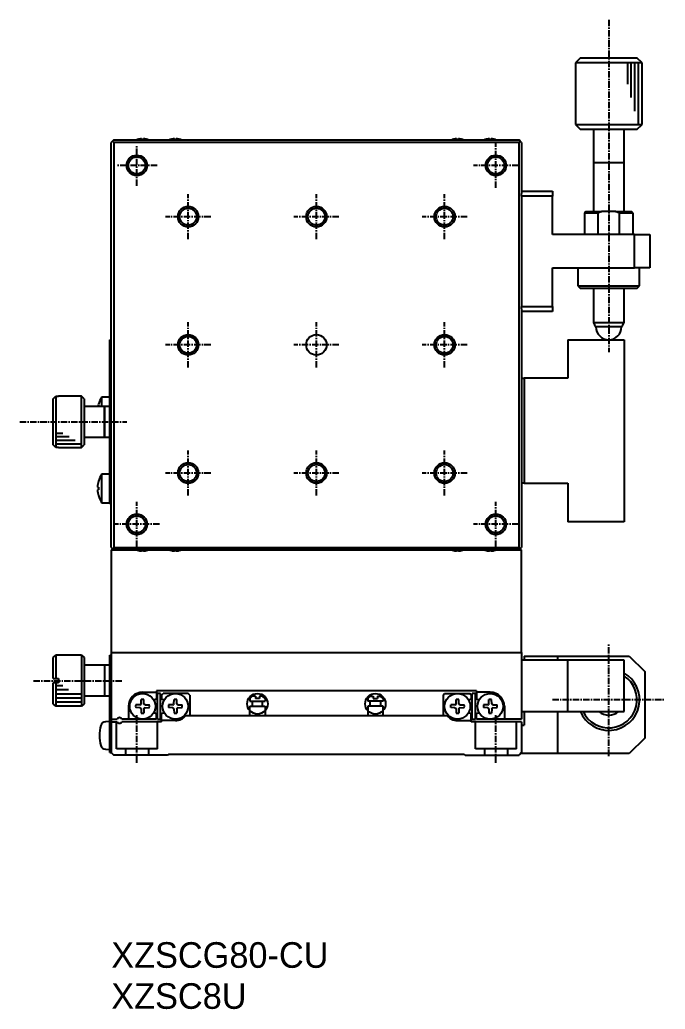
# Model space of a CAD drawing. Extents: x 83 to 378, y 34 to 227.
# Drawn here: x 83.5 to 209.3, y 33.6 to 226.6 of the extents above; entities that cross this region are included whole.
import ezdxf

# ---------------------------------------------------------------- set-up
doc = ezdxf.new("R2010")
doc.units = 0
doc.linetypes.add('CENTER', pattern=[2, 1.25, -0.25, 0.25, -0.25])
doc.layers.get('0').update_dxf_attribs({"linetype": 'CONTINUOUS'})
doc.layers.add('CENTER', color=1, linetype='CENTER')

msp = doc.modelspace()

# ---------------------------------------------------------------- linework, layer by layer
at = {"color": 7, "linetype": 'CONTINUOUS'}
for p, q in [((192.79, 219.21), (191.79, 218.21)), ((191.79, 218.21), (191.79, 206.21)), ((204.79, 218.21), (191.79, 218.21)), ((192.79, 219.21), (203.79, 219.21)), ((204.79, 218.21), (203.79, 219.21)), ((204.79, 206.21), (204.79, 218.21)), ((191.79, 206.21), (204.79, 206.21)), ((191.79, 206.21), (192.79, 205.21)), ((203.79, 205.21), (192.79, 205.21)), ((195.29, 205.21), (195.29, 198.71)), ((201.29, 198.71), (201.29, 205.21)), ((203.79, 205.21), (204.79, 206.21)), ((101.54, 202.96), (101.29, 202.71)), ((101.29, 123.71), (101.29, 202.71)), ((101.79, 203.21), (101.54, 202.96)), ((101.79, 202.71), (101.54, 202.96)), ((101.79, 203.21), (180.79, 203.21)), ((180.79, 202.71), (101.79, 202.71)), ((101.79, 202.71), (101.79, 123.71)), ((106.51, 203.28), (106.51, 203.28)), ((106.51, 203.28), (106.51, 203.28)), ((107.21, 203.28), (107.21, 203.4)), ((107.57, 203.4), (107.57, 203.28)), ((108.28, 203.28), (108.28, 203.28)), ((108.28, 203.28), (108.28, 203.28)), ((112.91, 203.28), (112.91, 203.28)), ((112.91, 203.28), (112.91, 203.28)), ((113.61, 203.28), (113.61, 203.4)), ((113.97, 203.4), (113.97, 203.28)), ((114.68, 203.28), (114.68, 203.28)), ((114.68, 203.28), (114.68, 203.28)), ((167.91, 203.28), (167.91, 203.28)), ((167.91, 203.28), (167.91, 203.28)), ((168.61, 203.28), (168.61, 203.4)), ((168.97, 203.4), (168.97, 203.28)), ((169.68, 203.28), (169.68, 203.28)), ((169.68, 203.28), (169.68, 203.28)), ((174.31, 203.28), (174.31, 203.28)), ((174.31, 203.28), (174.31, 203.28)), ((175.01, 203.28), (175.01, 203.4)), ((175.37, 203.4), (175.37, 203.28)), ((176.08, 203.28), (176.08, 203.28)), ((176.08, 203.28), (176.08, 203.28)), ((181.04, 202.96), (180.79, 203.21)), ((180.79, 202.71), (181.04, 202.96)), ((180.79, 123.71), (180.79, 202.71)), ((181.29, 202.71), (181.04, 202.96)), ((181.29, 202.71), (181.29, 192.71)), ((195.29, 198.71), (195.29, 189.21)), ((195.29, 198.71), (195.29, 198.71)), ((195.29, 198.71), (195.29, 198.7)), ((201.29, 198.71), (195.29, 198.71)), ((201.29, 198.71), (201.29, 198.71)), ((201.29, 189.21), (201.29, 198.71)), ((201.29, 198.7), (201.29, 198.71)), ((181.29, 193.21), (187.29, 193.21)), ((187.29, 193.21), (187.29, 192.21)), ((181.29, 192.21), (181.29, 192.71)), ((187.29, 192.21), (181.29, 192.21)), ((181.29, 192.21), (181.29, 170.71)), ((187.29, 184.71), (187.29, 192.21)), ((193.84, 189.21), (193.54, 188.91)), ((193.84, 189.21), (195.29, 189.21)), ((193.84, 189.21), (196.97, 189.21)), ((196.97, 189.21), (196.17, 188.91)), ((199.61, 189.21), (196.97, 189.21)), ((199.61, 189.21), (202.74, 189.21)), ((200.41, 188.91), (199.61, 189.21)), ((201.29, 189.21), (202.74, 189.21)), ((203.04, 188.91), (202.74, 189.21)), ((193.54, 188.91), (193.54, 184.71)), ((196.17, 188.91), (193.54, 188.91)), ((196.17, 188.91), (196.17, 184.71)), ((200.41, 184.71), (200.41, 188.91)), ((203.04, 188.91), (200.41, 188.91)), ((203.04, 184.71), (203.04, 188.91)), ((203.29, 184.71), (187.29, 184.71)), ((203.29, 184.71), (206.29, 184.71)), ((203.29, 178.21), (203.29, 184.71)), ((206.29, 184.71), (206.29, 178.21)), ((187.29, 178.21), (203.29, 178.21)), ((187.29, 170.71), (187.29, 178.21)), ((192.29, 178.21), (192.29, 174.71)), ((206.29, 178.21), (203.29, 178.21)), ((204.29, 174.71), (204.29, 178.21)), ((192.29, 174.71), (192.79, 174.21)), ((192.29, 174.71), (204.29, 174.71)), ((203.79, 174.21), (192.79, 174.21)), ((195.29, 174.21), (195.29, 167.57)), ((201.29, 167.57), (201.29, 174.21)), ((203.79, 174.21), (204.29, 174.71)), ((181.29, 170.21), (181.29, 170.71)), ((181.29, 170.71), (187.29, 170.71)), ((181.29, 170.21), (181.29, 123.71)), ((187.29, 170.71), (187.29, 169.71)), ((187.29, 169.71), (181.29, 169.71)), ((195.29, 167.57), (195.54, 167.14)), ((195.29, 167.57), (201.29, 167.57)), ((195.54, 167.14), (195.79, 166.71)), ((200.79, 166.71), (195.79, 166.71)), ((200.79, 166.71), (201.04, 167.14)), ((201.04, 167.14), (201.29, 167.57)), ((100.99, 162.21), (100.99, 164.21)), ((100.99, 164.21), (101.29, 164.21)), ((190.29, 164.21), (201.29, 164.21)), ((190.29, 164.21), (190.29, 156.71)), ((201.29, 164.21), (201.29, 128.71)), ((100.99, 151.46), (100.99, 162.21)), ((181.29, 156.71), (181.79, 156.71)), ((190.29, 156.71), (181.79, 156.71)), ((181.79, 156.71), (181.79, 136.21)), ((89.99, 152.69), (90.49, 153.19)), ((89.99, 143.72), (89.99, 152.69)), ((89.99, 143.72), (89.99, 152.69)), ((90.49, 153.19), (90.99, 153.19)), ((90.49, 153.19), (90.49, 143.22)), ((95.49, 153.21), (90.99, 153.21)), ((90.99, 153.19), (90.99, 153.21)), ((90.99, 153.19), (90.99, 153.21)), ((95.99, 152.71), (95.49, 153.21)), ((95.49, 143.21), (95.49, 153.21)), ((95.99, 152.71), (95.99, 143.71)), ((100.99, 153.01), (99.45, 153.01)), ((99.45, 151.21), (99.45, 153.01)), ((99.99, 151.21), (95.99, 151.21)), ((98.79, 151.61), (98.8, 151.61)), ((98.79, 151.61), (98.8, 151.61)), ((100.99, 151.21), (99.99, 151.21)), ((99.99, 151.21), (99.99, 148.21)), ((99.99, 148.21), (99.99, 151.21)), ((100.99, 148.96), (100.99, 151.46)), ((100.99, 136.46), (100.99, 148.96)), ((99.99, 148.21), (99.99, 145.21)), ((99.99, 145.21), (99.99, 148.21)), ((95.99, 145.21), (99.99, 145.21)), ((99.99, 145.21), (100.99, 145.21)), ((90.49, 143.22), (89.99, 143.72)), ((90.99, 143.22), (90.49, 143.22)), ((90.99, 143.21), (90.99, 143.22)), ((90.99, 143.21), (90.99, 143.22)), ((90.99, 143.21), (95.49, 143.21)), ((95.49, 143.21), (95.99, 143.71)), ((100.99, 138.01), (99.45, 138.01)), ((99.45, 135.21), (99.45, 138.01)), ((98.61, 135.47), (98.8, 135.47)), ((98.79, 136.61), (98.8, 136.61)), ((98.79, 136.61), (98.8, 136.61)), ((99.45, 132.41), (99.45, 135.21)), ((100.99, 134.21), (100.99, 136.46)), ((181.79, 136.21), (181.29, 136.21)), ((181.79, 136.21), (190.29, 136.21)), ((190.29, 136.21), (190.29, 128.71)), ((98.8, 134.95), (98.61, 134.95)), ((98.8, 133.81), (98.79, 133.8)), ((98.8, 133.81), (98.79, 133.8)), ((100.99, 132.21), (100.99, 134.21)), ((99.45, 132.41), (100.99, 132.41)), ((101.29, 132.21), (100.99, 132.21)), ((201.29, 128.71), (190.29, 128.71)), ((101.29, 123.71), (101.54, 123.46)), ((101.54, 123.46), (101.79, 123.71)), ((101.79, 123.71), (180.79, 123.71)), ((181.04, 123.46), (180.79, 123.71)), ((181.04, 123.46), (181.29, 123.71)), ((101.29, 123.21), (181.29, 123.21)), ((101.29, 123.21), (101.29, 103.21)), ((101.54, 123.46), (101.79, 123.21)), ((180.79, 123.21), (101.79, 123.21)), ((106.51, 123.13), (106.51, 123.14)), ((106.51, 123.13), (106.51, 123.14)), ((107.21, 123.02), (107.21, 123.14)), ((107.57, 123.14), (107.57, 123.02)), ((108.28, 123.14), (108.28, 123.13)), ((108.28, 123.14), (108.28, 123.13)), ((112.91, 123.13), (112.91, 123.14)), ((112.91, 123.13), (112.91, 123.14)), ((113.61, 123.02), (113.61, 123.14)), ((113.97, 123.14), (113.97, 123.02)), ((114.68, 123.14), (114.68, 123.13)), ((114.68, 123.14), (114.68, 123.13)), ((167.91, 123.13), (167.91, 123.14)), ((167.91, 123.13), (167.91, 123.14)), ((168.61, 123.02), (168.61, 123.14)), ((168.97, 123.14), (168.97, 123.02)), ((169.68, 123.14), (169.68, 123.13)), ((169.68, 123.14), (169.68, 123.13)), ((174.31, 123.13), (174.31, 123.14)), ((174.31, 123.13), (174.31, 123.14)), ((175.01, 123.02), (175.01, 123.14)), ((175.37, 123.14), (175.37, 123.02)), ((176.08, 123.14), (176.08, 123.13)), ((176.08, 123.14), (176.08, 123.13)), ((180.79, 123.21), (181.04, 123.46)), ((181.29, 103.21), (181.29, 123.21)), ((89.99, 102.21), (90.49, 102.71)), ((95.49, 102.71), (90.49, 102.71)), ((95.49, 102.71), (95.99, 102.21)), ((100.99, 83.71), (100.99, 102.71)), ((100.99, 102.71), (101.29, 102.71)), ((101.29, 103.21), (181.29, 103.21)), ((101.29, 103.21), (101.29, 83.71)), ((101.29, 103.21), (181.29, 103.21)), ((181.29, 103.21), (181.29, 90.21)), ((181.79, 102.51), (202.29, 102.51)), ((181.79, 102.51), (181.79, 101.71)), ((188.29, 102.51), (188.29, 101.71)), ((202.29, 102.51), (205.29, 99.51)), ((89.99, 98.11), (89.99, 102.21)), ((95.99, 102.21), (95.99, 93.21)), ((100.99, 100.71), (95.99, 100.71)), ((99.99, 100.71), (99.99, 94.71)), ((201.29, 101.71), (181.29, 101.71)), ((190.29, 91.71), (190.29, 101.71)), ((201.29, 91.71), (201.29, 101.71)), ((205.29, 99.51), (205.29, 86.51)), ((89.99, 98.11), (90.99, 98.11)), ((89.99, 93.21), (89.99, 97.31)), ((90.99, 97.31), (89.99, 97.31)), ((90.99, 98.11), (90.99, 97.31)), ((100.99, 94.71), (95.99, 94.71)), ((107.39, 95.46), (110.09, 95.46)), ((110.09, 95.71), (110.09, 94.12)), ((172.49, 95.71), (110.09, 95.71)), ((110.29, 90.21), (110.29, 95.21)), ((110.89, 95.21), (110.29, 95.21)), ((110.89, 90.21), (110.89, 95.21)), ((111.09, 94.91), (111.39, 95.21)), ((111.09, 94.91), (111.09, 94.12)), ((116.29, 95.21), (111.39, 95.21)), ((116.59, 94.91), (116.29, 95.21)), ((116.59, 94.91), (116.59, 90.91)), ((128.29, 94.21), (128.79, 94.71)), ((129.39, 94.71), (128.79, 94.71)), ((129.39, 94.71), (129.39, 94.21)), ((130.19, 94.71), (130.19, 94.21)), ((130.79, 94.71), (130.19, 94.71)), ((131.29, 94.21), (130.79, 94.71)), ((151.29, 94.21), (151.79, 94.71)), ((151.79, 94.71), (152.39, 94.71)), ((152.39, 94.71), (152.39, 94.21)), ((153.19, 94.71), (153.19, 94.21)), ((153.19, 94.71), (153.79, 94.71)), ((154.29, 94.21), (153.79, 94.71)), ((165.99, 94.91), (166.29, 95.21)), ((165.99, 94.91), (165.99, 90.91)), ((166.29, 95.21), (171.19, 95.21)), ((171.49, 94.91), (171.19, 95.21)), ((171.49, 94.91), (171.49, 94.12)), ((171.69, 90.21), (171.69, 95.21)), ((172.29, 95.21), (171.69, 95.21)), ((172.29, 90.21), (172.29, 95.21)), ((172.49, 95.71), (172.49, 94.12)), ((175.19, 95.46), (172.49, 95.46)), ((90.49, 92.71), (89.99, 93.21)), ((95.49, 92.71), (90.49, 92.71)), ((95.99, 93.21), (95.49, 92.71)), ((104.64, 92.71), (104.64, 90.21)), ((106.91, 92.98), (106.07, 92.97)), ((106.91, 92.98), (107.05, 93.04)), ((107.12, 93.21), (107.05, 93.04)), ((107.12, 93.21), (107.13, 94.03)), ((107.67, 93.21), (107.65, 94.03)), ((107.67, 93.21), (107.74, 93.04)), ((107.88, 92.98), (107.74, 93.04)), ((107.88, 92.98), (108.72, 92.97)), ((113.31, 92.98), (112.47, 92.97)), ((113.31, 92.98), (113.45, 93.04)), ((113.52, 93.21), (113.45, 93.04)), ((113.52, 93.21), (113.53, 94.03)), ((114.07, 93.21), (114.05, 94.03)), ((114.07, 93.21), (114.14, 93.04)), ((114.28, 92.98), (114.14, 93.04)), ((114.28, 92.98), (115.12, 92.97)), ((128.29, 94.21), (128.29, 93.71)), ((128.29, 93.71), (131.29, 93.71)), ((128.29, 90.91), (128.29, 92.71)), ((128.29, 92.71), (131.29, 92.71)), ((128.79, 93.71), (128.79, 92.71)), ((130.19, 94.21), (129.39, 94.21)), ((130.79, 92.71), (130.79, 93.71)), ((131.29, 94.21), (131.29, 93.71)), ((131.29, 92.71), (131.29, 90.91)), ((151.29, 94.21), (151.29, 93.71)), ((154.29, 93.71), (151.29, 93.71)), ((151.29, 92.71), (151.29, 90.91)), ((154.29, 92.71), (151.29, 92.71)), ((151.79, 92.71), (151.79, 93.71)), ((152.39, 94.21), (153.19, 94.21)), ((153.79, 93.71), (153.79, 92.71)), ((154.29, 94.21), (154.29, 93.71)), ((154.29, 90.91), (154.29, 92.71)), ((168.31, 92.98), (167.47, 92.97)), ((168.31, 92.98), (168.45, 93.04)), ((168.52, 93.21), (168.45, 93.04)), ((168.52, 93.21), (168.53, 94.03)), ((169.07, 93.21), (169.05, 94.03)), ((169.07, 93.21), (169.14, 93.04)), ((169.28, 92.98), (169.14, 93.04)), ((169.28, 92.98), (170.12, 92.97)), ((174.71, 92.98), (173.87, 92.97)), ((174.71, 92.98), (174.85, 93.04)), ((174.92, 93.21), (174.85, 93.04)), ((174.92, 93.21), (174.93, 94.03)), ((175.47, 93.21), (175.45, 94.03)), ((175.47, 93.21), (175.54, 93.04)), ((175.68, 92.98), (175.54, 93.04)), ((175.68, 92.98), (176.52, 92.97)), ((177.94, 92.71), (177.94, 90.21)), ((106.91, 92.43), (106.07, 92.45)), ((106.91, 92.43), (107.05, 92.37)), ((107.12, 92.21), (107.05, 92.37)), ((107.12, 92.21), (107.13, 91.38)), ((107.67, 92.21), (107.65, 91.38)), ((107.67, 92.21), (107.74, 92.37)), ((107.88, 92.43), (107.74, 92.37)), ((107.88, 92.43), (108.72, 92.45)), ((110.09, 90.21), (110.09, 91.29)), ((111.09, 89.71), (111.09, 91.29)), ((113.31, 92.43), (112.47, 92.45)), ((113.31, 92.43), (113.45, 92.37)), ((113.52, 92.21), (113.45, 92.37)), ((113.52, 92.21), (113.53, 91.38)), ((114.07, 92.21), (114.05, 91.38)), ((114.07, 92.21), (114.14, 92.37)), ((114.28, 92.43), (114.14, 92.37)), ((114.28, 92.43), (115.12, 92.45)), ((115.87, 90.91), (166.71, 90.91)), ((168.31, 92.43), (167.47, 92.45)), ((168.31, 92.43), (168.45, 92.37)), ((168.52, 92.21), (168.45, 92.37)), ((168.52, 92.21), (168.53, 91.38)), ((169.07, 92.21), (169.05, 91.38)), ((169.07, 92.21), (169.14, 92.37)), ((169.28, 92.43), (169.14, 92.37)), ((169.28, 92.43), (170.12, 92.45)), ((171.49, 89.71), (171.49, 91.29)), ((172.49, 90.21), (172.49, 91.29)), ((174.71, 92.43), (173.87, 92.45)), ((174.71, 92.43), (174.85, 92.37)), ((174.92, 92.21), (174.85, 92.37)), ((174.92, 92.21), (174.93, 91.38)), ((175.47, 92.21), (175.45, 91.38)), ((175.47, 92.21), (175.54, 92.37)), ((175.68, 92.43), (175.54, 92.37)), ((175.68, 92.43), (176.52, 92.45)), ((181.29, 91.71), (201.29, 91.71)), ((181.79, 91.71), (181.79, 89.01)), ((188.29, 91.71), (188.29, 83.51)), ((100.99, 89.76), (100.15, 89.68)), ((101.29, 90.21), (102.44, 90.21)), ((101.29, 89.71), (102.44, 89.71)), ((110.09, 90.21), (103.35, 90.21)), ((111.09, 89.71), (103.35, 89.71)), ((110.29, 90.21), (110.89, 90.21)), ((113.79, 89.96), (111.09, 89.96)), ((168.79, 89.96), (171.49, 89.96)), ((181.29, 89.71), (171.49, 89.71)), ((171.69, 90.21), (172.29, 90.21)), ((181.29, 90.21), (172.49, 90.21)), ((181.29, 89.71), (181.29, 83.71)), ((181.29, 89.01), (181.79, 89.01)), ((205.29, 86.51), (202.29, 83.51)), ((100.15, 84.33), (100.99, 84.26)), ((100.99, 83.71), (101.29, 83.71)), ((101.29, 83.71), (101.79, 83.21)), ((112.29, 83.21), (101.79, 83.21)), ((112.49, 83.41), (112.29, 83.21)), ((112.49, 83.41), (170.09, 83.41)), ((170.09, 83.41), (170.29, 83.21)), ((170.29, 83.21), (180.79, 83.21)), ((181.29, 83.71), (180.79, 83.21)), ((202.29, 83.51), (181.11, 83.51))]:
    msp.add_line(p, q, dxfattribs=at)
at = {"color": 3, "linetype": 'CONTINUOUS'}
for p, q in [((201.99, 214.04), (201.99, 218.21)), ((202.69, 211.43), (202.69, 218.21)), ((203.39, 208.82), (203.39, 218.21)), ((204.09, 206.21), (204.09, 218.21)), ((90.49, 146.01), (91.86, 146.01)), ((90.49, 145.31), (93.07, 145.31)), ((90.49, 144.61), (94.28, 144.61)), ((90.49, 143.91), (95.49, 143.91)), ((90.49, 102.71), (90.49, 98.11)), ((95.49, 102.71), (95.49, 92.71)), ((90.49, 97.31), (90.49, 92.71)), ((91.87, 96.71), (90.49, 96.71)), ((92.99, 95.91), (90.49, 95.91)), ((95.49, 95.11), (90.49, 95.11)), ((95.49, 94.31), (90.49, 94.31)), ((95.49, 93.51), (90.49, 93.51)), ((102.29, 84.41), (102.29, 89.71)), ((110.29, 84.41), (110.29, 89.71)), ((172.29, 84.41), (172.29, 89.71)), ((180.29, 84.41), (180.29, 89.71)), ((110.29, 84.41), (102.29, 84.41)), ((104.04, 84.41), (104.04, 83.21)), ((108.54, 84.41), (108.54, 83.21)), ((180.29, 84.41), (172.29, 84.41)), ((174.04, 84.41), (174.04, 83.21)), ((178.54, 84.41), (178.54, 83.21))]:
    msp.add_line(p, q, dxfattribs=at)
at = {"color": 7, "linetype": 'CONTINUOUS'}
for points in [[(107.57, 203.28, 0), (107.57, 203.28, 0), (107.57, 203.28, 0), (107.56, 203.28, 0), (107.56, 203.28, 0), (107.56, 203.28, 0), (107.56, 203.28, 0), (107.55, 203.28, 0), (107.55, 203.28, 0), (107.55, 203.28, 0), (107.55, 203.28, 0), (107.54, 203.28, 0), (107.54, 203.28, 0), (107.54, 203.28, 0), (107.53, 203.28, 0), (107.53, 203.28, 0), (107.53, 203.28, 0), (107.53, 203.28, 0), (107.52, 203.28, 0), (107.52, 203.28, 0), (107.52, 203.28, 0), (107.51, 203.28, 0), (107.51, 203.28, 0), (107.51, 203.28, 0), (107.51, 203.28, 0), (107.5, 203.28, 0), (107.5, 203.28, 0), (107.5, 203.28, 0), (107.49, 203.28, 0), (107.49, 203.28, 0), (107.49, 203.28, 0), (107.49, 203.28, 0), (107.48, 203.28, 0), (107.48, 203.28, 0), (107.48, 203.28, 0), (107.48, 203.28, 0), (107.47, 203.28, 0), (107.47, 203.28, 0), (107.47, 203.28, 0), (107.46, 203.28, 0), (107.46, 203.28, 0), (107.46, 203.28, 0), (107.46, 203.28, 0), (107.45, 203.28, 0), (107.45, 203.28, 0), (107.45, 203.28, 0), (107.44, 203.28, 0), (107.44, 203.28, 0), (107.44, 203.28, 0), (107.44, 203.28, 0), (107.43, 203.28, 0), (107.43, 203.28, 0), (107.43, 203.28, 0), (107.42, 203.28, 0), (107.42, 203.28, 0), (107.42, 203.28, 0), (107.42, 203.28, 0), (107.41, 203.28, 0), (107.41, 203.28, 0), (107.41, 203.28, 0), (107.4, 203.28, 0), (107.4, 203.28, 0), (107.4, 203.28, 0), (107.4, 203.28, 0), (107.39, 203.28, 0), (107.39, 203.28, 0), (107.39, 203.28, 0), (107.38, 203.28, 0), (107.38, 203.28, 0), (107.38, 203.28, 0), (107.38, 203.28, 0), (107.37, 203.28, 0), (107.37, 203.28, 0), (107.37, 203.28, 0), (107.37, 203.28, 0), (107.36, 203.28, 0), (107.36, 203.28, 0), (107.36, 203.28, 0), (107.35, 203.28, 0), (107.35, 203.28, 0), (107.35, 203.28, 0), (107.35, 203.28, 0), (107.34, 203.28, 0), (107.34, 203.28, 0), (107.34, 203.28, 0), (107.33, 203.28, 0), (107.33, 203.28, 0), (107.33, 203.28, 0), (107.33, 203.28, 0), (107.32, 203.28, 0), (107.32, 203.28, 0), (107.32, 203.28, 0), (107.31, 203.28, 0), (107.31, 203.28, 0), (107.31, 203.28, 0), (107.31, 203.28, 0), (107.3, 203.28, 0), (107.3, 203.28, 0), (107.3, 203.28, 0), (107.29, 203.28, 0), (107.29, 203.28, 0), (107.29, 203.28, 0), (107.29, 203.28, 0), (107.28, 203.28, 0), (107.28, 203.28, 0), (107.28, 203.28, 0), (107.28, 203.28, 0), (107.27, 203.28, 0), (107.27, 203.28, 0), (107.27, 203.28, 0), (107.26, 203.28, 0), (107.26, 203.28, 0), (107.26, 203.28, 0), (107.26, 203.28, 0), (107.25, 203.28, 0), (107.25, 203.28, 0), (107.25, 203.28, 0), (107.24, 203.28, 0), (107.24, 203.28, 0), (107.24, 203.28, 0), (107.24, 203.28, 0), (107.23, 203.28, 0), (107.23, 203.28, 0), (107.23, 203.28, 0), (107.22, 203.28, 0), (107.22, 203.28, 0), (107.22, 203.28, 0), (107.22, 203.28, 0), (107.21, 203.28, 0)], [(113.97, 203.28, 0), (113.97, 203.28, 0), (113.97, 203.28, 0), (113.96, 203.28, 0), (113.96, 203.28, 0), (113.96, 203.28, 0), (113.96, 203.28, 0), (113.95, 203.28, 0), (113.95, 203.28, 0), (113.95, 203.28, 0), (113.95, 203.28, 0), (113.94, 203.28, 0), (113.94, 203.28, 0), (113.94, 203.28, 0), (113.93, 203.28, 0), (113.93, 203.28, 0), (113.93, 203.28, 0), (113.93, 203.28, 0), (113.92, 203.28, 0), (113.92, 203.28, 0), (113.92, 203.28, 0), (113.91, 203.28, 0), (113.91, 203.28, 0), (113.91, 203.28, 0), (113.91, 203.28, 0), (113.9, 203.28, 0), (113.9, 203.28, 0), (113.9, 203.28, 0), (113.89, 203.28, 0), (113.89, 203.28, 0), (113.89, 203.28, 0), (113.89, 203.28, 0), (113.88, 203.28, 0), (113.88, 203.28, 0), (113.88, 203.28, 0), (113.88, 203.28, 0), (113.87, 203.28, 0), (113.87, 203.28, 0), (113.87, 203.28, 0), (113.86, 203.28, 0), (113.86, 203.28, 0), (113.86, 203.28, 0), (113.86, 203.28, 0), (113.85, 203.28, 0), (113.85, 203.28, 0), (113.85, 203.28, 0), (113.84, 203.28, 0), (113.84, 203.28, 0), (113.84, 203.28, 0), (113.84, 203.28, 0), (113.83, 203.28, 0), (113.83, 203.28, 0), (113.83, 203.28, 0), (113.82, 203.28, 0), (113.82, 203.28, 0), (113.82, 203.28, 0), (113.82, 203.28, 0), (113.81, 203.28, 0), (113.81, 203.28, 0), (113.81, 203.28, 0), (113.8, 203.28, 0), (113.8, 203.28, 0), (113.8, 203.28, 0), (113.8, 203.28, 0), (113.79, 203.28, 0), (113.79, 203.28, 0), (113.79, 203.28, 0), (113.78, 203.28, 0), (113.78, 203.28, 0), (113.78, 203.28, 0), (113.78, 203.28, 0), (113.77, 203.28, 0), (113.77, 203.28, 0), (113.77, 203.28, 0), (113.77, 203.28, 0), (113.76, 203.28, 0), (113.76, 203.28, 0), (113.76, 203.28, 0), (113.75, 203.28, 0), (113.75, 203.28, 0), (113.75, 203.28, 0), (113.75, 203.28, 0), (113.74, 203.28, 0), (113.74, 203.28, 0), (113.74, 203.28, 0), (113.73, 203.28, 0), (113.73, 203.28, 0), (113.73, 203.28, 0), (113.73, 203.28, 0), (113.72, 203.28, 0), (113.72, 203.28, 0), (113.72, 203.28, 0), (113.71, 203.28, 0), (113.71, 203.28, 0), (113.71, 203.28, 0), (113.71, 203.28, 0), (113.7, 203.28, 0), (113.7, 203.28, 0), (113.7, 203.28, 0), (113.69, 203.28, 0), (113.69, 203.28, 0), (113.69, 203.28, 0), (113.69, 203.28, 0), (113.68, 203.28, 0), (113.68, 203.28, 0), (113.68, 203.28, 0), (113.68, 203.28, 0), (113.67, 203.28, 0), (113.67, 203.28, 0), (113.67, 203.28, 0), (113.66, 203.28, 0), (113.66, 203.28, 0), (113.66, 203.28, 0), (113.66, 203.28, 0), (113.65, 203.28, 0), (113.65, 203.28, 0), (113.65, 203.28, 0), (113.64, 203.28, 0), (113.64, 203.28, 0), (113.64, 203.28, 0), (113.64, 203.28, 0), (113.63, 203.28, 0), (113.63, 203.28, 0), (113.63, 203.28, 0), (113.62, 203.28, 0), (113.62, 203.28, 0), (113.62, 203.28, 0), (113.62, 203.28, 0), (113.61, 203.28, 0)], [(168.97, 203.28, 0), (168.97, 203.28, 0), (168.97, 203.28, 0), (168.96, 203.28, 0), (168.96, 203.28, 0), (168.96, 203.28, 0), (168.96, 203.28, 0), (168.95, 203.28, 0), (168.95, 203.28, 0), (168.95, 203.28, 0), (168.95, 203.28, 0), (168.94, 203.28, 0), (168.94, 203.28, 0), (168.94, 203.28, 0), (168.93, 203.28, 0), (168.93, 203.28, 0), (168.93, 203.28, 0), (168.93, 203.28, 0), (168.92, 203.28, 0), (168.92, 203.28, 0), (168.92, 203.28, 0), (168.91, 203.28, 0), (168.91, 203.28, 0), (168.91, 203.28, 0), (168.91, 203.28, 0), (168.9, 203.28, 0), (168.9, 203.28, 0), (168.9, 203.28, 0), (168.89, 203.28, 0), (168.89, 203.28, 0), (168.89, 203.28, 0), (168.89, 203.28, 0), (168.88, 203.28, 0), (168.88, 203.28, 0), (168.88, 203.28, 0), (168.88, 203.28, 0), (168.87, 203.28, 0), (168.87, 203.28, 0), (168.87, 203.28, 0), (168.86, 203.28, 0), (168.86, 203.28, 0), (168.86, 203.28, 0), (168.86, 203.28, 0), (168.85, 203.28, 0), (168.85, 203.28, 0), (168.85, 203.28, 0), (168.84, 203.28, 0), (168.84, 203.28, 0), (168.84, 203.28, 0), (168.84, 203.28, 0), (168.83, 203.28, 0), (168.83, 203.28, 0), (168.83, 203.28, 0), (168.82, 203.28, 0), (168.82, 203.28, 0), (168.82, 203.28, 0), (168.82, 203.28, 0), (168.81, 203.28, 0), (168.81, 203.28, 0), (168.81, 203.28, 0), (168.8, 203.28, 0), (168.8, 203.28, 0), (168.8, 203.28, 0), (168.8, 203.28, 0), (168.79, 203.28, 0), (168.79, 203.28, 0), (168.79, 203.28, 0), (168.78, 203.28, 0), (168.78, 203.28, 0), (168.78, 203.28, 0), (168.78, 203.28, 0), (168.77, 203.28, 0), (168.77, 203.28, 0), (168.77, 203.28, 0), (168.77, 203.28, 0), (168.76, 203.28, 0), (168.76, 203.28, 0), (168.76, 203.28, 0), (168.75, 203.28, 0), (168.75, 203.28, 0), (168.75, 203.28, 0), (168.75, 203.28, 0), (168.74, 203.28, 0), (168.74, 203.28, 0), (168.74, 203.28, 0), (168.73, 203.28, 0), (168.73, 203.28, 0), (168.73, 203.28, 0), (168.73, 203.28, 0), (168.72, 203.28, 0), (168.72, 203.28, 0), (168.72, 203.28, 0), (168.71, 203.28, 0), (168.71, 203.28, 0), (168.71, 203.28, 0), (168.71, 203.28, 0), (168.7, 203.28, 0), (168.7, 203.28, 0), (168.7, 203.28, 0), (168.69, 203.28, 0), (168.69, 203.28, 0), (168.69, 203.28, 0), (168.69, 203.28, 0), (168.68, 203.28, 0), (168.68, 203.28, 0), (168.68, 203.28, 0), (168.68, 203.28, 0), (168.67, 203.28, 0), (168.67, 203.28, 0), (168.67, 203.28, 0), (168.66, 203.28, 0), (168.66, 203.28, 0), (168.66, 203.28, 0), (168.66, 203.28, 0), (168.65, 203.28, 0), (168.65, 203.28, 0), (168.65, 203.28, 0), (168.64, 203.28, 0), (168.64, 203.28, 0), (168.64, 203.28, 0), (168.64, 203.28, 0), (168.63, 203.28, 0), (168.63, 203.28, 0), (168.63, 203.28, 0), (168.62, 203.28, 0), (168.62, 203.28, 0), (168.62, 203.28, 0), (168.62, 203.28, 0), (168.61, 203.28, 0)], [(175.37, 203.28, 0), (175.37, 203.28, 0), (175.37, 203.28, 0), (175.36, 203.28, 0), (175.36, 203.28, 0), (175.36, 203.28, 0), (175.36, 203.28, 0), (175.35, 203.28, 0), (175.35, 203.28, 0), (175.35, 203.28, 0), (175.35, 203.28, 0), (175.34, 203.28, 0), (175.34, 203.28, 0), (175.34, 203.28, 0), (175.33, 203.28, 0), (175.33, 203.28, 0), (175.33, 203.28, 0), (175.33, 203.28, 0), (175.32, 203.28, 0), (175.32, 203.28, 0), (175.32, 203.28, 0), (175.31, 203.28, 0), (175.31, 203.28, 0), (175.31, 203.28, 0), (175.31, 203.28, 0), (175.3, 203.28, 0), (175.3, 203.28, 0), (175.3, 203.28, 0), (175.29, 203.28, 0), (175.29, 203.28, 0), (175.29, 203.28, 0), (175.29, 203.28, 0), (175.28, 203.28, 0), (175.28, 203.28, 0), (175.28, 203.28, 0), (175.28, 203.28, 0), (175.27, 203.28, 0), (175.27, 203.28, 0), (175.27, 203.28, 0), (175.26, 203.28, 0), (175.26, 203.28, 0), (175.26, 203.28, 0), (175.26, 203.28, 0), (175.25, 203.28, 0), (175.25, 203.28, 0), (175.25, 203.28, 0), (175.24, 203.28, 0), (175.24, 203.28, 0), (175.24, 203.28, 0), (175.24, 203.28, 0), (175.23, 203.28, 0), (175.23, 203.28, 0), (175.23, 203.28, 0), (175.22, 203.28, 0), (175.22, 203.28, 0), (175.22, 203.28, 0), (175.22, 203.28, 0), (175.21, 203.28, 0), (175.21, 203.28, 0), (175.21, 203.28, 0), (175.2, 203.28, 0), (175.2, 203.28, 0), (175.2, 203.28, 0), (175.2, 203.28, 0), (175.19, 203.28, 0), (175.19, 203.28, 0), (175.19, 203.28, 0), (175.18, 203.28, 0), (175.18, 203.28, 0), (175.18, 203.28, 0), (175.18, 203.28, 0), (175.17, 203.28, 0), (175.17, 203.28, 0), (175.17, 203.28, 0), (175.17, 203.28, 0), (175.16, 203.28, 0), (175.16, 203.28, 0), (175.16, 203.28, 0), (175.15, 203.28, 0), (175.15, 203.28, 0), (175.15, 203.28, 0), (175.15, 203.28, 0), (175.14, 203.28, 0), (175.14, 203.28, 0), (175.14, 203.28, 0), (175.13, 203.28, 0), (175.13, 203.28, 0), (175.13, 203.28, 0), (175.13, 203.28, 0), (175.12, 203.28, 0), (175.12, 203.28, 0), (175.12, 203.28, 0), (175.11, 203.28, 0), (175.11, 203.28, 0), (175.11, 203.28, 0), (175.11, 203.28, 0), (175.1, 203.28, 0), (175.1, 203.28, 0), (175.1, 203.28, 0), (175.09, 203.28, 0), (175.09, 203.28, 0), (175.09, 203.28, 0), (175.09, 203.28, 0), (175.08, 203.28, 0), (175.08, 203.28, 0), (175.08, 203.28, 0), (175.08, 203.28, 0), (175.07, 203.28, 0), (175.07, 203.28, 0), (175.07, 203.28, 0), (175.06, 203.28, 0), (175.06, 203.28, 0), (175.06, 203.28, 0), (175.06, 203.28, 0), (175.05, 203.28, 0), (175.05, 203.28, 0), (175.05, 203.28, 0), (175.04, 203.28, 0), (175.04, 203.28, 0), (175.04, 203.28, 0), (175.04, 203.28, 0), (175.03, 203.28, 0), (175.03, 203.28, 0), (175.03, 203.28, 0), (175.02, 203.28, 0), (175.02, 203.28, 0), (175.02, 203.28, 0), (175.02, 203.28, 0), (175.01, 203.28, 0)], [(98.8, 135.47, 0), (98.8, 135.46, 0), (98.8, 135.46, 0), (98.8, 135.45, 0), (98.8, 135.45, 0), (98.8, 135.45, 0), (98.8, 135.44, 0), (98.8, 135.44, 0), (98.8, 135.43, 0), (98.8, 135.43, 0), (98.8, 135.43, 0), (98.8, 135.42, 0), (98.8, 135.42, 0), (98.8, 135.41, 0), (98.8, 135.41, 0), (98.8, 135.41, 0), (98.8, 135.4, 0), (98.8, 135.4, 0), (98.8, 135.39, 0), (98.8, 135.39, 0), (98.8, 135.39, 0), (98.8, 135.38, 0), (98.8, 135.38, 0), (98.8, 135.37, 0), (98.8, 135.37, 0), (98.8, 135.37, 0), (98.8, 135.36, 0), (98.8, 135.36, 0), (98.8, 135.35, 0), (98.8, 135.35, 0), (98.8, 135.35, 0), (98.8, 135.34, 0), (98.8, 135.34, 0), (98.8, 135.33, 0), (98.8, 135.33, 0), (98.8, 135.32, 0), (98.8, 135.32, 0), (98.8, 135.32, 0), (98.8, 135.31, 0), (98.79, 135.31, 0), (98.79, 135.3, 0), (98.79, 135.3, 0), (98.79, 135.3, 0), (98.79, 135.29, 0), (98.79, 135.29, 0), (98.79, 135.28, 0), (98.79, 135.28, 0), (98.79, 135.28, 0), (98.79, 135.27, 0), (98.79, 135.27, 0), (98.79, 135.26, 0), (98.79, 135.26, 0), (98.79, 135.26, 0), (98.79, 135.25, 0), (98.79, 135.25, 0), (98.79, 135.24, 0), (98.79, 135.24, 0), (98.79, 135.24, 0), (98.79, 135.23, 0), (98.79, 135.23, 0), (98.79, 135.22, 0), (98.79, 135.22, 0), (98.79, 135.22, 0), (98.79, 135.21, 0), (98.79, 135.21, 0), (98.79, 135.2, 0), (98.79, 135.2, 0), (98.79, 135.19, 0), (98.79, 135.19, 0), (98.79, 135.19, 0), (98.79, 135.18, 0), (98.79, 135.18, 0), (98.79, 135.17, 0), (98.79, 135.17, 0), (98.79, 135.17, 0), (98.79, 135.16, 0), (98.79, 135.16, 0), (98.79, 135.15, 0), (98.79, 135.15, 0), (98.79, 135.15, 0), (98.79, 135.14, 0), (98.79, 135.14, 0), (98.79, 135.13, 0), (98.79, 135.13, 0), (98.79, 135.13, 0), (98.79, 135.12, 0), (98.79, 135.12, 0), (98.79, 135.11, 0), (98.79, 135.11, 0), (98.79, 135.11, 0), (98.8, 135.1, 0), (98.8, 135.1, 0), (98.8, 135.09, 0), (98.8, 135.09, 0), (98.8, 135.09, 0), (98.8, 135.08, 0), (98.8, 135.08, 0), (98.8, 135.07, 0), (98.8, 135.07, 0), (98.8, 135.06, 0), (98.8, 135.06, 0), (98.8, 135.06, 0), (98.8, 135.05, 0), (98.8, 135.05, 0), (98.8, 135.04, 0), (98.8, 135.04, 0), (98.8, 135.04, 0), (98.8, 135.03, 0), (98.8, 135.03, 0), (98.8, 135.02, 0), (98.8, 135.02, 0), (98.8, 135.02, 0), (98.8, 135.01, 0), (98.8, 135.01, 0), (98.8, 135, 0), (98.8, 135, 0), (98.8, 135, 0), (98.8, 134.99, 0), (98.8, 134.99, 0), (98.8, 134.98, 0), (98.8, 134.98, 0), (98.8, 134.98, 0), (98.8, 134.97, 0), (98.8, 134.97, 0), (98.8, 134.96, 0), (98.8, 134.96, 0), (98.8, 134.96, 0), (98.8, 134.95, 0), (98.8, 134.95, 0)], [(107.21, 123.14, 0), (107.22, 123.14, 0), (107.22, 123.14, 0), (107.22, 123.14, 0), (107.22, 123.14, 0), (107.23, 123.14, 0), (107.23, 123.14, 0), (107.23, 123.14, 0), (107.24, 123.14, 0), (107.24, 123.14, 0), (107.24, 123.14, 0), (107.24, 123.14, 0), (107.25, 123.14, 0), (107.25, 123.14, 0), (107.25, 123.14, 0), (107.26, 123.14, 0), (107.26, 123.14, 0), (107.26, 123.14, 0), (107.26, 123.14, 0), (107.27, 123.14, 0), (107.27, 123.13, 0), (107.27, 123.13, 0), (107.28, 123.13, 0), (107.28, 123.13, 0), (107.28, 123.13, 0), (107.28, 123.13, 0), (107.29, 123.13, 0), (107.29, 123.13, 0), (107.29, 123.13, 0), (107.29, 123.13, 0), (107.3, 123.13, 0), (107.3, 123.13, 0), (107.3, 123.13, 0), (107.31, 123.13, 0), (107.31, 123.13, 0), (107.31, 123.13, 0), (107.31, 123.13, 0), (107.32, 123.13, 0), (107.32, 123.13, 0), (107.32, 123.13, 0), (107.33, 123.13, 0), (107.33, 123.13, 0), (107.33, 123.13, 0), (107.33, 123.13, 0), (107.34, 123.13, 0), (107.34, 123.13, 0), (107.34, 123.13, 0), (107.35, 123.13, 0), (107.35, 123.13, 0), (107.35, 123.13, 0), (107.35, 123.13, 0), (107.36, 123.13, 0), (107.36, 123.13, 0), (107.36, 123.13, 0), (107.37, 123.13, 0), (107.37, 123.13, 0), (107.37, 123.13, 0), (107.37, 123.13, 0), (107.38, 123.13, 0), (107.38, 123.13, 0), (107.38, 123.13, 0), (107.38, 123.13, 0), (107.39, 123.13, 0), (107.39, 123.13, 0), (107.39, 123.13, 0), (107.4, 123.13, 0), (107.4, 123.13, 0), (107.4, 123.13, 0), (107.4, 123.13, 0), (107.41, 123.13, 0), (107.41, 123.13, 0), (107.41, 123.13, 0), (107.42, 123.13, 0), (107.42, 123.13, 0), (107.42, 123.13, 0), (107.42, 123.13, 0), (107.43, 123.13, 0), (107.43, 123.13, 0), (107.43, 123.13, 0), (107.44, 123.13, 0), (107.44, 123.13, 0), (107.44, 123.13, 0), (107.44, 123.13, 0), (107.45, 123.13, 0), (107.45, 123.13, 0), (107.45, 123.13, 0), (107.46, 123.13, 0), (107.46, 123.13, 0), (107.46, 123.13, 0), (107.46, 123.13, 0), (107.47, 123.13, 0), (107.47, 123.13, 0), (107.47, 123.13, 0), (107.48, 123.13, 0), (107.48, 123.13, 0), (107.48, 123.13, 0), (107.48, 123.13, 0), (107.49, 123.13, 0), (107.49, 123.13, 0), (107.49, 123.13, 0), (107.49, 123.13, 0), (107.5, 123.13, 0), (107.5, 123.13, 0), (107.5, 123.13, 0), (107.51, 123.13, 0), (107.51, 123.13, 0), (107.51, 123.13, 0), (107.51, 123.13, 0), (107.52, 123.13, 0), (107.52, 123.14, 0), (107.52, 123.14, 0), (107.53, 123.14, 0), (107.53, 123.14, 0), (107.53, 123.14, 0), (107.53, 123.14, 0), (107.54, 123.14, 0), (107.54, 123.14, 0), (107.54, 123.14, 0), (107.55, 123.14, 0), (107.55, 123.14, 0), (107.55, 123.14, 0), (107.55, 123.14, 0), (107.56, 123.14, 0), (107.56, 123.14, 0), (107.56, 123.14, 0), (107.56, 123.14, 0), (107.57, 123.14, 0), (107.57, 123.14, 0), (107.57, 123.14, 0)], [(113.61, 123.14, 0), (113.62, 123.14, 0), (113.62, 123.14, 0), (113.62, 123.14, 0), (113.62, 123.14, 0), (113.63, 123.14, 0), (113.63, 123.14, 0), (113.63, 123.14, 0), (113.64, 123.14, 0), (113.64, 123.14, 0), (113.64, 123.14, 0), (113.64, 123.14, 0), (113.65, 123.14, 0), (113.65, 123.14, 0), (113.65, 123.14, 0), (113.66, 123.14, 0), (113.66, 123.14, 0), (113.66, 123.14, 0), (113.66, 123.14, 0), (113.67, 123.14, 0), (113.67, 123.13, 0), (113.67, 123.13, 0), (113.68, 123.13, 0), (113.68, 123.13, 0), (113.68, 123.13, 0), (113.68, 123.13, 0), (113.69, 123.13, 0), (113.69, 123.13, 0), (113.69, 123.13, 0), (113.69, 123.13, 0), (113.7, 123.13, 0), (113.7, 123.13, 0), (113.7, 123.13, 0), (113.71, 123.13, 0), (113.71, 123.13, 0), (113.71, 123.13, 0), (113.71, 123.13, 0), (113.72, 123.13, 0), (113.72, 123.13, 0), (113.72, 123.13, 0), (113.73, 123.13, 0), (113.73, 123.13, 0), (113.73, 123.13, 0), (113.73, 123.13, 0), (113.74, 123.13, 0), (113.74, 123.13, 0), (113.74, 123.13, 0), (113.75, 123.13, 0), (113.75, 123.13, 0), (113.75, 123.13, 0), (113.75, 123.13, 0), (113.76, 123.13, 0), (113.76, 123.13, 0), (113.76, 123.13, 0), (113.77, 123.13, 0), (113.77, 123.13, 0), (113.77, 123.13, 0), (113.77, 123.13, 0), (113.78, 123.13, 0), (113.78, 123.13, 0), (113.78, 123.13, 0), (113.78, 123.13, 0), (113.79, 123.13, 0), (113.79, 123.13, 0), (113.79, 123.13, 0), (113.8, 123.13, 0), (113.8, 123.13, 0), (113.8, 123.13, 0), (113.8, 123.13, 0), (113.81, 123.13, 0), (113.81, 123.13, 0), (113.81, 123.13, 0), (113.82, 123.13, 0), (113.82, 123.13, 0), (113.82, 123.13, 0), (113.82, 123.13, 0), (113.83, 123.13, 0), (113.83, 123.13, 0), (113.83, 123.13, 0), (113.84, 123.13, 0), (113.84, 123.13, 0), (113.84, 123.13, 0), (113.84, 123.13, 0), (113.85, 123.13, 0), (113.85, 123.13, 0), (113.85, 123.13, 0), (113.86, 123.13, 0), (113.86, 123.13, 0), (113.86, 123.13, 0), (113.86, 123.13, 0), (113.87, 123.13, 0), (113.87, 123.13, 0), (113.87, 123.13, 0), (113.88, 123.13, 0), (113.88, 123.13, 0), (113.88, 123.13, 0), (113.88, 123.13, 0), (113.89, 123.13, 0), (113.89, 123.13, 0), (113.89, 123.13, 0), (113.89, 123.13, 0), (113.9, 123.13, 0), (113.9, 123.13, 0), (113.9, 123.13, 0), (113.91, 123.13, 0), (113.91, 123.13, 0), (113.91, 123.13, 0), (113.91, 123.13, 0), (113.92, 123.13, 0), (113.92, 123.14, 0), (113.92, 123.14, 0), (113.93, 123.14, 0), (113.93, 123.14, 0), (113.93, 123.14, 0), (113.93, 123.14, 0), (113.94, 123.14, 0), (113.94, 123.14, 0), (113.94, 123.14, 0), (113.95, 123.14, 0), (113.95, 123.14, 0), (113.95, 123.14, 0), (113.95, 123.14, 0), (113.96, 123.14, 0), (113.96, 123.14, 0), (113.96, 123.14, 0), (113.96, 123.14, 0), (113.97, 123.14, 0), (113.97, 123.14, 0), (113.97, 123.14, 0)], [(168.61, 123.14, 0), (168.62, 123.14, 0), (168.62, 123.14, 0), (168.62, 123.14, 0), (168.62, 123.14, 0), (168.63, 123.14, 0), (168.63, 123.14, 0), (168.63, 123.14, 0), (168.64, 123.14, 0), (168.64, 123.14, 0), (168.64, 123.14, 0), (168.64, 123.14, 0), (168.65, 123.14, 0), (168.65, 123.14, 0), (168.65, 123.14, 0), (168.66, 123.14, 0), (168.66, 123.14, 0), (168.66, 123.14, 0), (168.66, 123.14, 0), (168.67, 123.14, 0), (168.67, 123.13, 0), (168.67, 123.13, 0), (168.68, 123.13, 0), (168.68, 123.13, 0), (168.68, 123.13, 0), (168.68, 123.13, 0), (168.69, 123.13, 0), (168.69, 123.13, 0), (168.69, 123.13, 0), (168.69, 123.13, 0), (168.7, 123.13, 0), (168.7, 123.13, 0), (168.7, 123.13, 0), (168.71, 123.13, 0), (168.71, 123.13, 0), (168.71, 123.13, 0), (168.71, 123.13, 0), (168.72, 123.13, 0), (168.72, 123.13, 0), (168.72, 123.13, 0), (168.73, 123.13, 0), (168.73, 123.13, 0), (168.73, 123.13, 0), (168.73, 123.13, 0), (168.74, 123.13, 0), (168.74, 123.13, 0), (168.74, 123.13, 0), (168.75, 123.13, 0), (168.75, 123.13, 0), (168.75, 123.13, 0), (168.75, 123.13, 0), (168.76, 123.13, 0), (168.76, 123.13, 0), (168.76, 123.13, 0), (168.77, 123.13, 0), (168.77, 123.13, 0), (168.77, 123.13, 0), (168.77, 123.13, 0), (168.78, 123.13, 0), (168.78, 123.13, 0), (168.78, 123.13, 0), (168.78, 123.13, 0), (168.79, 123.13, 0), (168.79, 123.13, 0), (168.79, 123.13, 0), (168.8, 123.13, 0), (168.8, 123.13, 0), (168.8, 123.13, 0), (168.8, 123.13, 0), (168.81, 123.13, 0), (168.81, 123.13, 0), (168.81, 123.13, 0), (168.82, 123.13, 0), (168.82, 123.13, 0), (168.82, 123.13, 0), (168.82, 123.13, 0), (168.83, 123.13, 0), (168.83, 123.13, 0), (168.83, 123.13, 0), (168.84, 123.13, 0), (168.84, 123.13, 0), (168.84, 123.13, 0), (168.84, 123.13, 0), (168.85, 123.13, 0), (168.85, 123.13, 0), (168.85, 123.13, 0), (168.86, 123.13, 0), (168.86, 123.13, 0), (168.86, 123.13, 0), (168.86, 123.13, 0), (168.87, 123.13, 0), (168.87, 123.13, 0), (168.87, 123.13, 0), (168.88, 123.13, 0), (168.88, 123.13, 0), (168.88, 123.13, 0), (168.88, 123.13, 0), (168.89, 123.13, 0), (168.89, 123.13, 0), (168.89, 123.13, 0), (168.89, 123.13, 0), (168.9, 123.13, 0), (168.9, 123.13, 0), (168.9, 123.13, 0), (168.91, 123.13, 0), (168.91, 123.13, 0), (168.91, 123.13, 0), (168.91, 123.13, 0), (168.92, 123.13, 0), (168.92, 123.14, 0), (168.92, 123.14, 0), (168.93, 123.14, 0), (168.93, 123.14, 0), (168.93, 123.14, 0), (168.93, 123.14, 0), (168.94, 123.14, 0), (168.94, 123.14, 0), (168.94, 123.14, 0), (168.95, 123.14, 0), (168.95, 123.14, 0), (168.95, 123.14, 0), (168.95, 123.14, 0), (168.96, 123.14, 0), (168.96, 123.14, 0), (168.96, 123.14, 0), (168.96, 123.14, 0), (168.97, 123.14, 0), (168.97, 123.14, 0), (168.97, 123.14, 0)], [(175.01, 123.14, 0), (175.02, 123.14, 0), (175.02, 123.14, 0), (175.02, 123.14, 0), (175.02, 123.14, 0), (175.03, 123.14, 0), (175.03, 123.14, 0), (175.03, 123.14, 0), (175.04, 123.14, 0), (175.04, 123.14, 0), (175.04, 123.14, 0), (175.04, 123.14, 0), (175.05, 123.14, 0), (175.05, 123.14, 0), (175.05, 123.14, 0), (175.06, 123.14, 0), (175.06, 123.14, 0), (175.06, 123.14, 0), (175.06, 123.14, 0), (175.07, 123.14, 0), (175.07, 123.13, 0), (175.07, 123.13, 0), (175.08, 123.13, 0), (175.08, 123.13, 0), (175.08, 123.13, 0), (175.08, 123.13, 0), (175.09, 123.13, 0), (175.09, 123.13, 0), (175.09, 123.13, 0), (175.09, 123.13, 0), (175.1, 123.13, 0), (175.1, 123.13, 0), (175.1, 123.13, 0), (175.11, 123.13, 0), (175.11, 123.13, 0), (175.11, 123.13, 0), (175.11, 123.13, 0), (175.12, 123.13, 0), (175.12, 123.13, 0), (175.12, 123.13, 0), (175.13, 123.13, 0), (175.13, 123.13, 0), (175.13, 123.13, 0), (175.13, 123.13, 0), (175.14, 123.13, 0), (175.14, 123.13, 0), (175.14, 123.13, 0), (175.15, 123.13, 0), (175.15, 123.13, 0), (175.15, 123.13, 0), (175.15, 123.13, 0), (175.16, 123.13, 0), (175.16, 123.13, 0), (175.16, 123.13, 0), (175.17, 123.13, 0), (175.17, 123.13, 0), (175.17, 123.13, 0), (175.17, 123.13, 0), (175.18, 123.13, 0), (175.18, 123.13, 0), (175.18, 123.13, 0), (175.18, 123.13, 0), (175.19, 123.13, 0), (175.19, 123.13, 0), (175.19, 123.13, 0), (175.2, 123.13, 0), (175.2, 123.13, 0), (175.2, 123.13, 0), (175.2, 123.13, 0), (175.21, 123.13, 0), (175.21, 123.13, 0), (175.21, 123.13, 0), (175.22, 123.13, 0), (175.22, 123.13, 0), (175.22, 123.13, 0), (175.22, 123.13, 0), (175.23, 123.13, 0), (175.23, 123.13, 0), (175.23, 123.13, 0), (175.24, 123.13, 0), (175.24, 123.13, 0), (175.24, 123.13, 0), (175.24, 123.13, 0), (175.25, 123.13, 0), (175.25, 123.13, 0), (175.25, 123.13, 0), (175.26, 123.13, 0), (175.26, 123.13, 0), (175.26, 123.13, 0), (175.26, 123.13, 0), (175.27, 123.13, 0), (175.27, 123.13, 0), (175.27, 123.13, 0), (175.28, 123.13, 0), (175.28, 123.13, 0), (175.28, 123.13, 0), (175.28, 123.13, 0), (175.29, 123.13, 0), (175.29, 123.13, 0), (175.29, 123.13, 0), (175.29, 123.13, 0), (175.3, 123.13, 0), (175.3, 123.13, 0), (175.3, 123.13, 0), (175.31, 123.13, 0), (175.31, 123.13, 0), (175.31, 123.13, 0), (175.31, 123.13, 0), (175.32, 123.13, 0), (175.32, 123.14, 0), (175.32, 123.14, 0), (175.33, 123.14, 0), (175.33, 123.14, 0), (175.33, 123.14, 0), (175.33, 123.14, 0), (175.34, 123.14, 0), (175.34, 123.14, 0), (175.34, 123.14, 0), (175.35, 123.14, 0), (175.35, 123.14, 0), (175.35, 123.14, 0), (175.35, 123.14, 0), (175.36, 123.14, 0), (175.36, 123.14, 0), (175.36, 123.14, 0), (175.36, 123.14, 0), (175.37, 123.14, 0), (175.37, 123.14, 0), (175.37, 123.14, 0)]]:
    msp.add_polyline3d(points, dxfattribs=at)
at = {"color": 3, "linetype": 'CONTINUOUS'}
for centre in [(106.29, 198.21), (176.29, 198.21), (116.29, 188.21), (141.29, 188.21), (166.29, 188.21), (116.29, 163.21), (166.29, 163.21), (116.29, 138.21), (141.29, 138.21), (166.29, 138.21), (106.29, 128.21), (176.29, 128.21), (129.79, 93.21), (152.79, 93.21)]:
    msp.add_circle(centre, 2, dxfattribs=at)
at = {"color": 7, "linetype": 'CONTINUOUS'}
for centre, radius in [((106.29, 198.21), 1.65), ((176.29, 198.21), 1.65), ((116.29, 188.21), 1.65), ((141.29, 188.21), 1.65), ((166.29, 188.21), 1.65), ((116.29, 163.21), 1.65), ((141.29, 163.21), 2), ((166.29, 163.21), 1.65), ((116.29, 138.21), 1.65), ((141.29, 138.21), 1.65), ((166.29, 138.21), 1.65), ((106.29, 128.21), 1.65), ((176.29, 128.21), 1.65), ((107.39, 92.71), 2.5), ((113.79, 92.71), 2.5), ((168.79, 92.71), 2.5), ((175.19, 92.71), 2.5)]:
    msp.add_circle(centre, radius, dxfattribs=at)
for centre, radius, start, end in [((107.39, 200.21), 3.2, 106.1225, 110.3641), ((107.39, 200.21), 3.19, 93.2297, 106.1067), ((107.39, 200.21), 3.19, 73.8933, 86.7703), ((107.39, 200.21), 3.2, 69.6359, 73.8775), ((113.79, 200.21), 3.2, 106.1225, 110.3641), ((113.79, 200.21), 3.19, 93.2297, 106.1067), ((113.79, 200.21), 3.19, 73.8933, 86.7703), ((113.79, 200.21), 3.2, 69.6359, 73.8775), ((168.79, 200.21), 3.2, 106.1225, 110.3641), ((168.79, 200.21), 3.19, 93.2297, 106.1067), ((168.79, 200.21), 3.19, 73.8933, 86.7703), ((168.79, 200.21), 3.2, 69.6359, 73.8775), ((175.19, 200.21), 3.2, 106.1225, 110.3641), ((175.19, 200.21), 3.19, 93.2297, 106.1067), ((175.19, 200.21), 3.19, 73.8933, 86.7703), ((175.19, 200.21), 3.2, 69.6359, 73.8775), ((198.29, 166.71), 2.5, 180, 270), ((198.29, 166.71), 2.5, 270, 0), ((103.59, 150.21), 5, 145.9442, 163.7142), ((103.59, 150.21), 4.99, 163.7274, 168.4472), ((103.59, 135.21), 5, 145.9442, 163.7142), ((103.59, 135.21), 4.99, 163.7274, 177.0152), ((103.59, 135.21), 4.99, 182.9848, 196.2726), ((103.59, 135.21), 5, 196.2858, 214.0558), ((107.39, 126.21), 3.2, 249.6359, 253.8775), ((107.39, 126.21), 3.19, 253.8933, 266.7703), ((107.39, 126.21), 3.19, 273.2297, 286.1067), ((107.39, 126.21), 3.2, 286.1225, 290.3641), ((113.79, 126.21), 3.2, 249.6359, 253.8775), ((113.79, 126.21), 3.19, 253.8933, 266.7703), ((113.79, 126.21), 3.19, 273.2297, 286.1067), ((113.79, 126.21), 3.2, 286.1225, 290.3641), ((168.79, 126.21), 3.2, 249.6359, 253.8775), ((168.79, 126.21), 3.19, 253.8933, 266.7703), ((168.79, 126.21), 3.19, 273.2297, 286.1067), ((168.79, 126.21), 3.2, 286.1225, 290.3641), ((175.19, 126.21), 3.2, 249.6359, 253.8775), ((175.19, 126.21), 3.19, 253.8933, 266.7703), ((175.19, 126.21), 3.19, 273.2297, 286.1067), ((175.19, 126.21), 3.2, 286.1225, 290.3641), ((198.29, 94.01), 6, 202.5403, 60), ((107.39, 92.71), 2.75, 90, 180), ((175.19, 92.71), 2.75, 360, 90), ((107.39, 92.71), 1.35, 168.8959, 191.1041), ((107.39, 92.71), 1.35, 78.8959, 101.1041), ((107.39, 92.71), 1.35, 348.8959, 11.1041), ((110.59, 92.71), 1.5, 101.5369, 130.5416), ((110.59, 92.71), 1.5, 49.4584, 78.463), ((113.79, 92.71), 1.35, 168.8959, 191.1041), ((113.79, 92.71), 1.35, 78.8959, 101.1041), ((113.79, 92.71), 1.35, 348.8959, 11.1041), ((168.79, 92.71), 1.35, 168.8959, 191.1041), ((168.79, 92.71), 1.35, 78.8959, 101.1041), ((168.79, 92.71), 1.35, 348.8959, 11.1041), ((171.99, 92.71), 1.5, 101.5369, 130.5416), ((171.99, 92.71), 1.5, 49.4584, 78.463), ((175.19, 92.71), 1.35, 168.8959, 191.1041), ((175.19, 92.71), 1.35, 78.8959, 101.1041), ((175.19, 92.71), 1.35, 348.8959, 11.1041), ((107.39, 92.71), 1.35, 258.8959, 281.1041), ((110.59, 92.71), 1.5, 229.4584, 258.463), ((110.59, 92.71), 1.5, 281.537, 310.5416), ((113.79, 92.71), 1.35, 258.8959, 281.1041), ((113.79, 92.71), 2.75, 270, 319.1149), ((168.79, 92.71), 2.75, 220.8851, 270), ((168.79, 92.71), 1.35, 258.8959, 281.1041), ((171.99, 92.71), 1.5, 229.4584, 258.463), ((171.99, 92.71), 1.5, 281.537, 310.5416), ((175.19, 92.71), 1.35, 258.8959, 281.1041), ((198.29, 94.01), 3, 230.0554, 309.9446), ((105.99, 87.01), 7, 163.743, 196.257), ((100.23, 88.69), 1, 95, 163.743), ((102.89, 90.01), 0.5, 23.5782, 156.4218), ((102.89, 89.91), 0.5, 203.5782, 336.4218), ((100.23, 85.33), 1, 196.257, 265)]:
    msp.add_arc(centre, radius, start, end, dxfattribs=at)
at = {"color": 3, "linetype": 'CONTINUOUS'}
msp.add_arc((198.29, 94.01), 5.5, 204.7198, 56.9443, dxfattribs=at)
at = {"layer": 'CENTER', "color": 1, "linetype": 'CENTER'}
for p, q in [((198.29, 226.61), (198.29, 161.81)), ((106.29, 194.23), (106.29, 202.19)), ((176.29, 193.81), (176.29, 202.61)), ((110.27, 198.21), (102.31, 198.21)), ((180.69, 198.21), (171.89, 198.21)), ((116.29, 183.81), (116.29, 192.61)), ((141.29, 183.81), (141.29, 192.61)), ((166.29, 183.81), (166.29, 192.61)), ((120.69, 188.21), (111.89, 188.21)), ((145.69, 188.21), (136.89, 188.21)), ((170.69, 188.21), (161.89, 188.21)), ((116.29, 158.81), (116.29, 167.61)), ((141.29, 158.81), (141.29, 167.61)), ((166.29, 158.81), (166.29, 167.61)), ((120.69, 163.21), (111.89, 163.21)), ((145.69, 163.21), (136.89, 163.21)), ((170.69, 163.21), (161.89, 163.21)), ((83.46, 148.21), (104.34, 148.21)), ((116.29, 133.81), (116.29, 142.61)), ((141.29, 133.81), (141.29, 142.61)), ((166.29, 133.81), (166.29, 142.61)), ((120.69, 138.21), (111.89, 138.21)), ((145.69, 138.21), (136.89, 138.21)), ((170.69, 138.21), (161.89, 138.21)), ((106.29, 123.81), (106.29, 132.61)), ((176.29, 123.81), (176.29, 132.61)), ((110.69, 128.21), (101.89, 128.21)), ((180.69, 128.21), (171.89, 128.21)), ((198.29, 83.01), (198.29, 105.01)), ((86.13, 97.71), (103.39, 97.71)), ((187.29, 94.01), (209.29, 94.01)), ((106.29, 81.71), (106.29, 91.04)), ((176.29, 81.71), (176.29, 91.04))]:
    msp.add_line(p, q, dxfattribs=at)

# ---------------------------------------------------------------- texts
at = {"color": 7, "linetype": 'CONTINUOUS'}
for s, p in [('XZSCG80-CU', (101.29, 41.71)), ('XZSC8U', (101.29, 33.71))]:
    msp.add_text(s, height=5, dxfattribs=at).set_placement(p)

doc.saveas('drawing.dxf')
